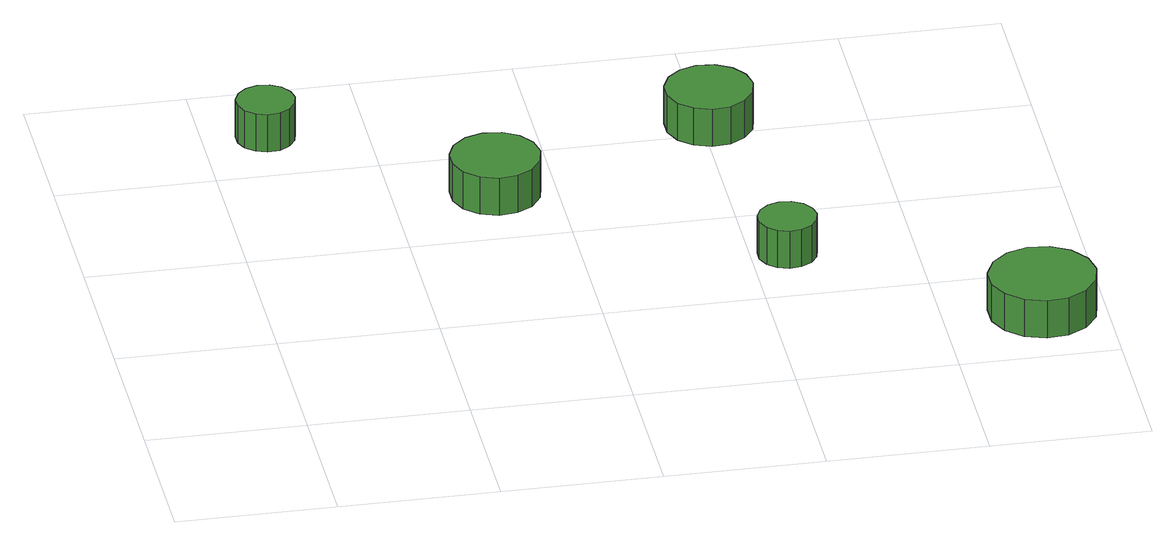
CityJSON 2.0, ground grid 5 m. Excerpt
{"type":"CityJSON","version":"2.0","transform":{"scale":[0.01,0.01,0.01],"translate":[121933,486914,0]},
"CityObjects":{
"tree1":{"type":"SolitaryVegetationObject","attributes":{"function":"something"},"geometry":[{"type":"MultiSurface","lod":"1","boundaries":[[[0,1,2,3,4,5,6,7,8,9,10,11,12,13,14]],[[15,16,17,18,19,20,21,22,23,24,25,26,27,28,29]],[[0,29,28,1]],[[1,28,27,2]],[[2,27,26,3]],[[3,26,25,4]],[[4,25,24,5]],[[5,24,23,6]],[[6,23,22,7]],[[7,22,21,8]],[[8,21,20,9]],[[9,20,19,10]],[[10,19,18,11]],[[11,18,17,12]],[[12,17,16,13]],[[13,16,15,14]],[[14,15,29,0]]]}]},
"tree2":{"type":"SolitaryVegetationObject","attributes":{"function":"something"},"geometry":[{"type":"MultiSurface","lod":"1","boundaries":[[[30,31,32,33,34,35,36,37,38,39,40,41,42,43,44]],[[45,46,47,48,49,50,51,52,53,54,55,56,57,58,59]],[[30,59,58,31]],[[31,58,57,32]],[[32,57,56,33]],[[33,56,55,34]],[[34,55,54,35]],[[35,54,53,36]],[[36,53,52,37]],[[37,52,51,38]],[[38,51,50,39]],[[39,50,49,40]],[[40,49,48,41]],[[41,48,47,42]],[[42,47,46,43]],[[43,46,45,44]],[[44,45,59,30]]]}]},
"tree3":{"type":"SolitaryVegetationObject","attributes":{"function":"something"},"geometry":[{"type":"MultiSurface","lod":"1","boundaries":[[[60,61,62,63,64,65,66,67,68,69,70,71,72,73,74]],[[75,76,77,78,79,80,81,82,83,84,85,86,87,88,89]],[[60,89,88,61]],[[61,88,87,62]],[[62,87,86,63]],[[63,86,85,64]],[[64,85,84,65]],[[65,84,83,66]],[[66,83,82,67]],[[67,82,81,68]],[[68,81,80,69]],[[69,80,79,70]],[[70,79,78,71]],[[71,78,77,72]],[[72,77,76,73]],[[73,76,75,74]],[[74,75,89,60]]]}]},
"tree4":{"type":"SolitaryVegetationObject","attributes":{"function":"something"},"geometry":[{"type":"MultiSurface","lod":"1","boundaries":[[[90,91,92,93,94,95,96,97,98,99,100,101,102,103,104]],[[105,106,107,108,109,110,111,112,113,114,115,116,117,118,119]],[[90,119,118,91]],[[91,118,117,92]],[[92,117,116,93]],[[93,116,115,94]],[[94,115,114,95]],[[95,114,113,96]],[[96,113,112,97]],[[97,112,111,98]],[[98,111,110,99]],[[99,110,109,100]],[[100,109,108,101]],[[101,108,107,102]],[[102,107,106,103]],[[103,106,105,104]],[[104,105,119,90]]]}]},
"tree5":{"type":"SolitaryVegetationObject","attributes":{"function":"something"},"geometry":[{"type":"MultiSurface","lod":"1","boundaries":[[[120,121,122,123,124,125,126,127,128,129,130,131,132,133,134]],[[135,136,137,138,139,140,141,142,143,144,145,146,147,148,149]],[[120,149,148,121]],[[121,148,147,122]],[[122,147,146,123]],[[123,146,145,124]],[[124,145,144,125]],[[125,144,143,126]],[[126,143,142,127]],[[127,142,141,128]],[[128,141,140,129]],[[129,140,139,130]],[[130,139,138,131]],[[131,138,137,132]],[[132,137,136,133]],[[133,136,135,134]],[[134,135,149,120]]]}]}
},
"vertices":[
[280,1708,233],[272,1745,233],[250,1776,233],[217,1795,233],[179,1799,233],[143,1787,233],[115,1762,233],[99,1727,233],[99,1689,233],[115,1654,233],[143,1629,233],[179,1617,233],[217,1621,233],[250,1640,233],[272,1671,233],[272,1671,104],[250,1640,104],[217,1621,104],[179,1617,104],[143,1629,104],[115,1654,104],[99,1689,104],[99,1727,104],[115,1762,104],[143,1787,104],[179,1799,104],[217,1795,104],[250,1776,104],[272,1745,104],[280,1708,104],
[952,1270,223],[940,1327,223],[906,1374,223],[856,1403,223],[798,1409,223],[742,1391,223],[699,1352,223],[676,1299,223],[676,1241,223],[699,1188,223],[742,1149,223],[798,1131,223],[856,1137,223],[906,1166,223],[940,1213,223],[940,1213,94],[906,1166,94],[856,1137,94],[798,1131,94],[742,1149,94],[699,1188,94],[676,1241,94],[676,1299,94],[699,1352,94],[742,1391,94],[798,1409,94],[856,1403,94],[906,1374,94],[940,1327,94],[952,1270,94],
[1704,753,219],[1696,790,219],[1674,821,219],[1641,840,219],[1603,844,219],[1567,832,219],[1539,807,219],[1523,772,219],[1523,734,219],[1539,699,219],[1567,674,219],[1603,662,219],[1641,666,219],[1674,685,219],[1696,716,219],[1696,716,90],[1674,685,90],[1641,666,90],[1603,662,90],[1567,674,90],[1539,699,90],[1523,734,90],[1523,772,90],[1539,807,90],[1567,832,90],[1603,844,90],[1641,840,90],[1674,821,90],[1696,790,90],[1704,753,90],
[1659,1566,218],[1647,1621,218],[1614,1667,218],[1565,1695,218],[1508,1701,218],[1455,1683,218],[1413,1646,218],[1390,1594,218],[1390,1537,218],[1413,1486,218],[1455,1448,218],[1508,1430,218],[1565,1436,218],[1614,1465,218],[1647,1510,218],[1647,1510,89],[1614,1465,89],[1565,1436,89],[1508,1430,89],[1455,1448,89],[1413,1486,89],[1390,1537,89],[1390,1594,89],[1413,1646,89],[1455,1683,89],[1508,1701,89],[1565,1695,89],[1614,1667,89],[1647,1621,89],[1659,1566,89],
[2470,259,227],[2456,326,227],[2415,382,227],[2355,417,227],[2287,424,227],[2221,402,227],[2170,356,227],[2141,293,227],[2141,224,227],[2170,161,227],[2221,115,227],[2287,93,227],[2355,101,227],[2415,135,227],[2456,191,227],[2456,191,98],[2415,135,98],[2355,101,98],[2287,93,98],[2221,115,98],[2170,161,98],[2141,224,98],[2141,293,98],[2170,356,98],[2221,402,98],[2287,424,98],[2355,417,98],[2415,382,98],[2456,326,98],[2470,259,98]
]}
